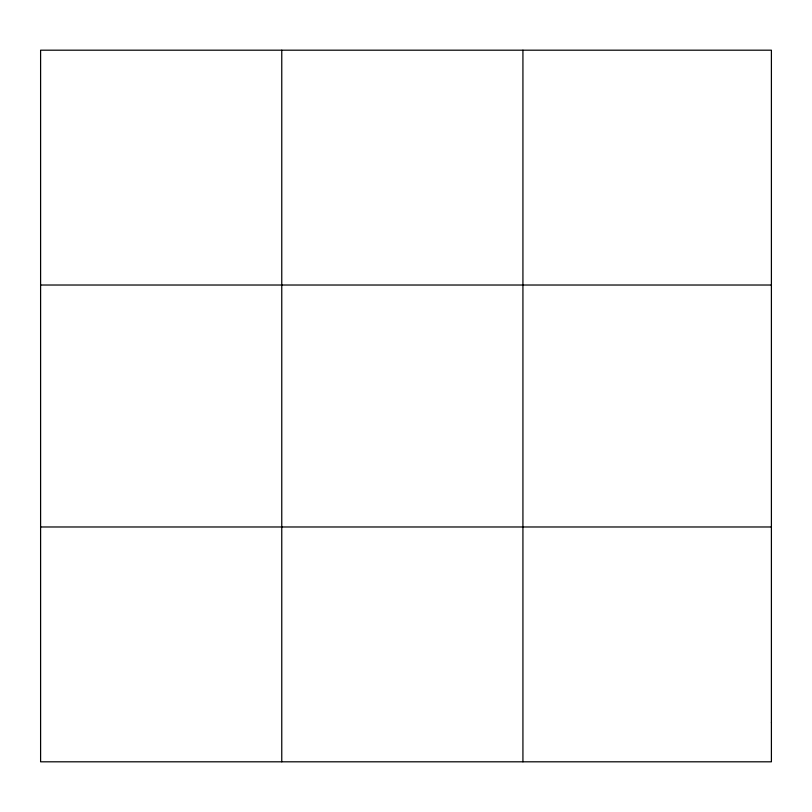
<?xml version="1.0" encoding="UTF-8"?>
<svg xmlns="http://www.w3.org/2000/svg" width="812" height="812" viewBox="0 0 812 812"><rect width="100%" height="100%" fill="white"/><g stroke="black" fill="none" stroke-linecap="round" stroke-linejoin="round"><path stroke-width="1.22" d="M281.764 50.192L281.764 761.808M522.928 50.192L522.928 761.808M40.6 285.022L771.4 285.022M40.6 526.978L771.4 526.978M771.4 722.67L771.4 761.808L40.6 761.808L40.6 50.192L771.4 50.192L771.4 722.67"/></g></svg>
